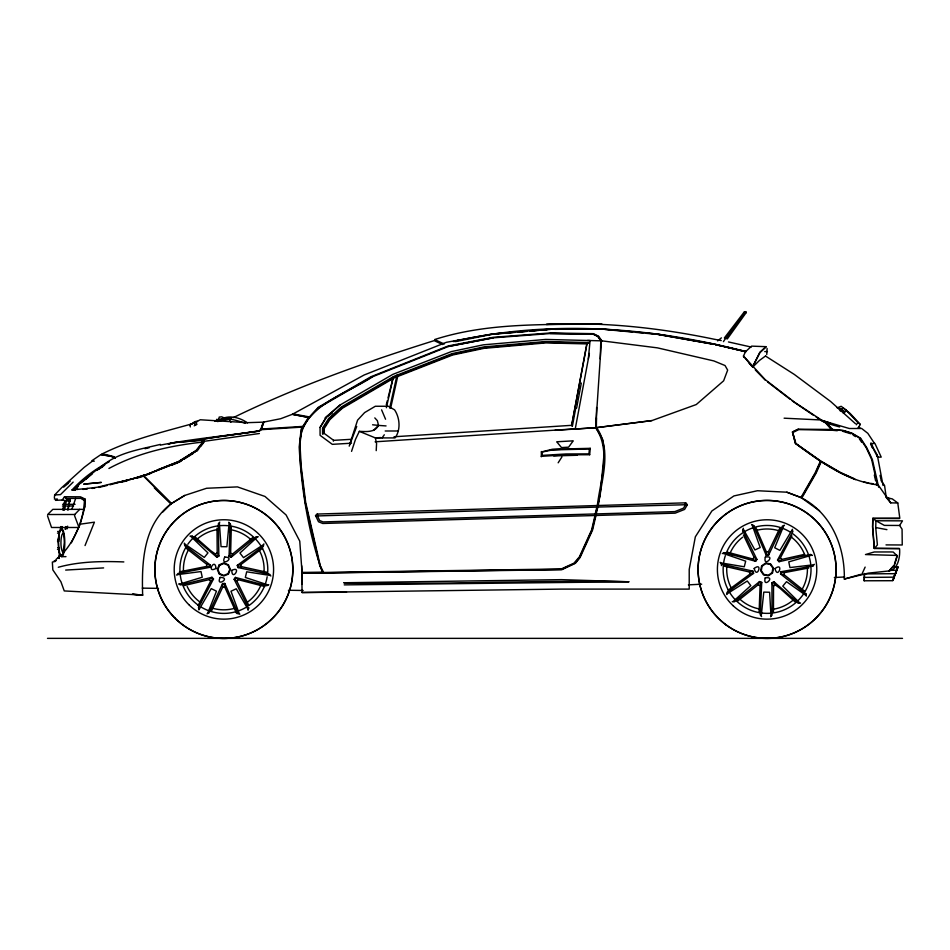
<?xml version="1.0" encoding="UTF-8"?>
<svg xmlns="http://www.w3.org/2000/svg" width="950" height="950" viewBox="0 0 950 950"><rect width="100%" height="100%" fill="white"/><g stroke="black" fill="none" stroke-linecap="round" stroke-linejoin="round"><path stroke-width="1.43" d="M184.763 545.822L184.324 543.139M732.26 601.683L734.421 601.801L759.644 581.543L761.722 582.374L760.261 614.828L761.591 616.597M596.351 428.177L596.493 417.834M189.988 536.144L192.209 536.168L216.909 557.27L218.844 556.142L218.357 523.783L219.771 522.156M541.405 451.963L552.259 449.267L590.259 448.329L589.677 454.729L566.129 454.824L541.322 456.332L542.129 455.394L542.189 452.046L541.405 451.523L541.322 456.772M806.289 596.184L805.885 593.501M596.624 407.491L596.125 427.69L651.89 420.589L696.267 404.546L723.627 380.819L727.653 370.108L725.04 365.536L713.889 360.941L657.459 347.866L601.409 340.789L595.626 427.69L575.213 429.044L589.38 353.424M800.553 603.119L798.332 603.06L773.87 581.685L771.922 582.789L772.041 615.137L770.604 616.764M886.73 497.681L892.311 498.904L897.786 502.989L899.793 518.166L872.896 518.344L872.67 526.787L874.368 548.506L899.591 548.768C900.196 556.747 898.178 569.537 888.951 570.986L894.128 565.131M600.258 358.91L600.78 340.777L598.12 336.466L593.251 334.115L550.359 333.521L492.682 337.879L448.566 346.418L371.581 377.126L318.713 407.704L309.071 417.525L301.684 429.4L299.678 446.619L300.711 466.331L305.188 502.301L319.794 565.737L323.261 572.814L561.355 569.418L574.798 563.279L579.524 557.591L592.111 529.839L595.46 515.577M239.899 614.151L236.562 613.367L224.746 586.993L224.806 583.442L222.573 583.609L208.976 612.976L206.993 613.831M874.368 548.506L877.396 544.908L875.71 527.535L875.936 520.766L872.896 518.344M263.269 546.559L263.863 543.851M892.584 580.711L864.203 580.783L864.476 573.895L895.636 573.681L897.94 566.972L897.489 567.934M864.488 573.491L864.203 580.783M59.078 558.457L59.411 551.202M59.233 558.446L59.363 555.536M784.439 525.231L782.444 526.062L768.514 555.263L766.282 555.418L766.377 551.867L755.891 527.844M211.553 610.838L222.656 587.231L222.573 583.609M230.138 532.416L230.529 524.352L228.784 522.215M231.313 527.048L230.636 553.256L229.045 556.427L231.135 557.246L256.132 536.691L258.281 536.774M726.774 594.546L727.391 591.85M230.138 523.961L229.045 556.427M376.212 450.644L376.58 443.603L375.357 437.914L359.326 431.348L355.478 439.423L351.559 451.357M218.844 556.142L217.206 552.924L217.004 528.176M768.514 555.263L768.479 551.653L779.843 528.176M759.121 611.729L760.095 585.533L761.722 582.374M771.922 582.789L773.526 586.019L773.466 612.109M64.659 496.731L80.465 496.814L85.001 499.023C83.647 518.225 76.059 538.306 63.496 552.674M198.906 609.876L211.256 588.62L216.469 591.197L207.682 613.261M79.705 509.354L74.718 514.496L74.599 515.803L79.028 527.487L51.526 527.487L47.5 515.826M783.738 525.801L774.713 547.758L779.891 550.394L792.49 529.281M229.116 523.082L226.872 546.725L221.053 546.654L219.391 522.975M589.677 454.729L588.941 453.863L589.392 449.006L590.259 448.329M588.311 359.136L590.081 340.516L587.575 340.456M54.364 497.824L54.649 494.974L61.703 487.647L84.17 467.376L92.827 460.798L91.913 460.691L100.878 454.622L110.461 456.202L113.632 457.057L114.404 458.292M761.271 615.719L763.788 592.111L769.607 592.242L770.996 615.944M179.526 571.841L206.542 566.426L206.779 564.336L186.236 548.269M60.408 529.447L60.741 526.668M60.562 529.34L60.895 526.561M61.584 529.447L61.916 526.668M61.75 529.34L62.083 526.561M65.301 529.447L65.645 526.668M65.467 529.34L65.799 526.561M804.436 591.043L784.082 574.726L784.344 572.636L808.771 567.981M218.643 421.004L219.177 417.098L221.742 416.836L224.616 418.107M176.688 575.154L178.101 573.432L209.986 567.281L210.318 565.06L184.727 545.276M209.986 567.281L209.178 567.126L209.523 564.834L206.779 564.336M784.082 574.726L781.351 574.192L781.707 571.912L780.9 571.758L780.544 573.966L805.921 594.047M375.357 437.914L395.058 437.914C400.876 429.934 399.926 417.905 394.582 409.854L388.301 406.256L375.321 406.256L364.622 412.585L357.592 420.137L349.731 444.327M394.036 436.774L571.686 425.327L586.815 343.912M575.795 407.954L572.446 425.909L571.52 425.351L572.244 426.111M571.686 425.327L586.957 343.912L588.905 342.558L545.787 341.513L483.728 346.928L452.105 353.637L393.965 376.331L341.383 406.968L328.629 418.522L322.537 428.117L322.561 434.197M576.614 408.096L581.305 383.064M63.104 509.829L64.695 501.469M68.008 509.829L70.134 498.679M64.291 509.829L65.882 501.469M62.961 509.984L64.6 501.647M64.149 509.984L66.049 500.258M67.866 509.984L70.039 498.869M595.816 515.482L597.859 507.062L687.373 504.688L684.617 509.414L675.165 513.166L336.454 523.082L322.774 523.486L318.511 521.764L315.543 515.565L317.193 514.057L685.686 502.835L687.373 504.688M389.654 408.096L397.017 375.084M390.652 408.096L398.003 375.084M386.377 407.728L393.324 376.984L388.039 397.872M315.543 515.565L317.466 515.945L319.663 520.541L323.059 521.918L595.234 513.95L597.206 505.531M596.279 514.211L592.61 529.934L580.07 557.567L575.462 563.243L561.913 569.679L302.064 573.313M598.286 505.637C601.231 480.391 612.382 450.537 596.612 427.642L554.919 430.35M594.973 515.648L591.612 529.946L579.393 556.866L573.907 563.219L561.248 568.967L302.064 572.791L299.761 541.144L286.092 514.959L264.991 496.458L237.453 486.899L206.589 488.264L184.668 495.461L170.917 503.868C142.928 525.409 141.692 562.792 142.643 595.092L64.256 590.936L60.919 581.78L52.82 569.846L52.345 562.079L55.254 561.438L56.228 559.265L61.429 554.562M597.312 505.637C600.293 480.427 611.444 450.585 595.626 427.726M876.304 483.704L876.126 484.452L877.871 485.343M66.963 528.96L67.64 526.158M386.27 404.831L387.327 400.651M721.406 565.582L721.668 564.549L720.136 562.317M893.451 566.806L897.75 566.841L893.047 579.737M893.273 579.263L893.059 580.07L894.425 576.852M84.134 509.711L80.061 524.566L71.357 542.866M595.306 515.506L600.151 495.603L604.366 450.728L602.621 439.399L596.137 427.999M260.906 429.97L263.791 422.049L280.63 418.736L292.363 414.307L309.071 417.525L318.238 407.324L371.058 376.699L448.305 345.919L493.169 337.309L550.359 332.951L593.37 333.664L598.524 336.205L601.872 340.848L545.656 339.435L483.289 344.838L451.309 351.607L392.813 374.383L339.863 405.139L326.468 416.634L320.055 427.464L320.091 435.326L332.31 444.339L351.488 443.199M897.239 556.094L894.425 565.214L888.951 570.986M894.544 563.789L897.18 555.429L865.474 554.551L874.273 551.974L891.112 551.95L893.226 552.033L897.049 555.774M195.296 422.346L200.272 419.769L246.953 422.679L263.138 422.156L260.941 429.115L259.029 430.837C226.195 435.967 192.933 438.662 160.396 445.122M261.333 429.293L263.791 422.049M767.113 348.472L766.757 354.492M349.208 446.132L356.725 426.514M333.367 441.192L333.652 440.349L351.322 439.304M71.832 509.39L75.691 498.394M896.052 571.591L892.881 580.569L897.75 567.494L896.396 570.701M893.677 577.327L894.936 573.871M292.363 414.307L364.111 375.012L446.417 342.297L492.361 333.961L550.477 329.116L601.944 328.914L657.59 334.067L714.02 344.078L745.501 351.749L751.604 346.133L765.914 346.667L759.81 352.284L752.554 366.985L743.458 356.048L745.501 351.749M248.033 610.292L248.805 607.703M895.197 573.859L896.004 571.758M85.037 545.561L94.418 522.168L79.788 524.246M742.568 530.884L743.363 528.295M178.636 583.941L180.547 584.962L211.981 577.291L213.513 578.93L210.698 581.091L198.075 605.589M685.009 504.414L685.686 502.835M812.44 555.453L810.552 554.408L779.036 561.711L777.528 560.061L780.366 557.923L791.944 535.919M231.135 557.246L232.631 553.957L252.866 537.498M737.687 601.029L758.112 584.808L759.644 581.543M831.369 430.006L831.856 429.471L798.273 429.198L792.49 431.965L795.934 443.543L820.242 460.655L820.634 461.736L815.563 473.076L801.396 497.705L786.814 492.195L757.459 490.734L733.934 495.936L711.883 510.969L695.341 536.809L689.213 569.442L689.213 589.107L561.355 589.107L302.064 592.515L301.72 565.796M820.242 460.655L820.396 461.629L821.263 461.629L816.062 473.195L801.824 497.99C831.452 513.404 844.989 546.986 844.312 579.049L868.359 573.135L889.307 570.914M861.769 574.501L865.141 567.091M897.299 567.815L897.75 566.841M213.513 578.93L198.443 607.703L198.977 608.938M752.554 366.985L760.012 352.581L766.127 346.952M777.528 560.061L792.929 531.454L792.407 530.219M308.382 417.501L301.15 429.186L299.191 447.094C301.423 489.369 308.299 532.606 322.501 572.375L323.261 572.814M812.571 566.414L814.293 564.264M685.437 504.889L683.537 508.155L674.844 511.611L595.234 513.95M786.814 492.195L800.992 497.539L815.195 472.803L820.444 461.106L795.411 443.424L792.49 431.965M899.614 525.469L902.5 520.849L875.936 520.766L884.355 525.398L899.614 525.469L902.072 529.221L902.239 544.979L886.006 544.896M248.532 604.865L237.001 581.459L238.118 579.678L264.812 586.53M320.055 427.464L326.681 417.038L339.863 405.139M333.652 440.349L324.223 433.426L323.38 433.817L323.38 428.331L329.294 419.033L341.917 407.609L394.369 377.008L452.378 354.35L483.883 347.676L545.834 342.249L587.896 343.259M324.223 433.426L324.211 428.545L329.947 419.532L342.416 408.215L394.749 377.637L452.639 355.003L484.025 348.341L545.87 342.914L586.957 343.912M558.161 462.804L561.937 456.879M168.756 443.971L174.467 442.652L201.982 439.981L202.718 439.161L219.735 436.418L259.291 431.157L261.214 429.685L302.195 427.096M727.593 552.247L752.922 559.016L754.062 557.258L743.411 534.933M723.437 341.632L725.111 339.067M837.14 407.847L841.166 406.291L846.177 410.151L843.386 413.321L844.871 412.11L839.871 408.251M858.016 427.963L860.332 424.472L850.084 413.392L843.659 408.31L839.384 409.676M856.33 424.793L857.874 422.465L845.702 409.83M248.603 608.214L234.127 579.274L235.386 577.422L266.796 585.711L268.803 584.784M237.001 581.459L234.745 579.821L236.039 577.909L235.386 577.422M184.668 495.461L171.178 503.654L143.248 475.843L179.075 461.474L197.339 450.039M722.297 553.577L724.316 552.663L755.642 561.308L756.913 559.467L742.769 530.373M755.642 561.308L754.977 560.809L756.295 558.921L754.062 557.258M382.066 437.914L384.311 434.779M746.011 312.835L727.332 338.912L724.375 337.939L744.076 312.194L745.774 311.636L746.011 312.835L744.076 312.194M55.468 500.365L62.213 500.009L64.41 496.957L69.932 500.852M878.667 487.243L872.361 459.61L866.863 447.854L860.664 438.271L851.829 433.093L843.469 430.516L832.485 429.459L831.939 430.219L837.283 430.73M572.719 441.536L568.587 447.165L561.521 447.581L557.258 442.427M725.859 338.438L745.774 311.636M195.581 451.321L179.039 461.688L143.248 475.843M200.854 439.945L203.039 442.427L196.282 450.989L178.481 462.187L158.888 469.882M197.078 450.989L198.764 448.851M200.462 446.714L203.846 442.427L201.982 439.981M259.362 433.509L204.286 441.299L196.769 450.585L191.722 453.506M374.799 417.905L377.376 420.707L378.504 425.41C374.894 432.725 366.094 431.585 359.326 431.348M77.995 489.381L74.183 489.381L80.204 483.027L74.183 489.381L74.812 489.915M78.173 486.305L75.347 489.582L72.01 489.974C82.555 478.468 95.249 468.908 109.167 461.831M74.551 489.582L80.489 482.766L96.093 470.274L104.631 465.191M453.197 341.572C549.444 319.378 650.857 326.966 745.952 351.583L735.906 349.446M77.995 486.21L74.979 489.381L75.62 489.915M373.492 430.469L378.504 425.41L386.056 425.921M162.806 512.014L171.178 503.654M752.875 366.938L759.489 360.418L765.581 355.953M68.388 483.265L63.65 487.124M73.15 482.101L60.491 494.617L54.649 494.974M70.181 481.341L67.521 483.324M317.466 515.945L597.859 507.062M257.414 536.987L239.934 553.054L243.509 557.65L263.376 544.671M57.974 557.971L61.239 555.014M717.606 340.896L721.418 337.856M733.139 601.492L750.809 585.628L747.282 580.996L727.261 593.738M270.857 576.009L269.586 574.263L237.939 567.542L237.274 565.404L240.742 564.668L262.746 548.067M183.837 585.639L209.214 579.607L211.981 577.291M721.394 564.074L752.97 571.164L753.599 573.313L750.132 574.002L727.938 590.354M779.036 561.711L781.826 559.431L804.662 554.325M575.249 428.842L375.108 441.809M98.646 469.086C115.033 452.853 138.961 449.706 160.408 444.386M80.999 483.027L92.126 474.05M237.274 565.404L263.34 546.013M85.749 479.192L87.982 477.411M753.599 573.313L727.32 592.396M218.025 420.909L229.449 419.366L231.467 417.929L220.056 419.461L214.7 421.254M194.204 425.826L196.674 424.401L196.187 421.349L189.846 424.757L190.321 426.942M193.491 423.225L197.564 421.349M325.102 417.846L332.168 413.202M179.277 462.187L181.652 460.691M184.015 459.194L193.515 453.233M195.356 537.178L210.639 550.632L215.424 554.04L217.206 552.924M773.526 586.019L775.331 584.915L780.069 588.383L795.197 602.015M96.579 470.452L102.671 466.782M724.316 552.663L732.533 554.634M216.909 557.27L216.529 556.534L218.524 555.382M372.685 376.663C346.572 394.274 297.362 407.027 300.129 447.034L301.174 466.213L305.662 502.312L320.304 565.784L323.546 572.375M189.988 424.911L196.187 421.349M772.243 583.549L774.25 582.409L773.87 581.685M216.256 420.149L218.559 419.199M798.273 429.198L792.526 432.048L795.423 443.389C819.85 461.415 846.343 480.866 877.325 484.832L871.637 459.432L866.352 448.008L860.071 438.282L851.307 433.152L843.018 430.599L831.096 429.507M793.084 432.404L798.724 429.614L830.918 430.172L831.416 429.412L825.348 422.608L794.699 402.337L765.154 379.596L743.458 356.048L743.886 357.188M233.225 417.668C297.801 386.139 365.691 362.093 434.174 340.634L442.593 344.517M108.918 468.469C137.976 452.806 170.145 445.669 202.73 442.082L203.039 442.427M751.177 347.047L728.46 341.952M215.329 421.111L217.55 420.197M157.379 469.882L178.232 461.688L195.973 450.585L202.73 442.082L201.186 439.981M145.314 475.214L157.581 470.392M171.439 465.262L177.971 462.697M147.476 474.679L151.561 473.064M883.049 485.497L877.325 455.157L873.014 447.593L872.124 447.545L870.616 443.412L871.34 443.139M143.747 475.238L129.996 479.608M131.338 479.311L144.554 475.238M143.949 475.748L109.915 484.809M454.421 341.513L458.28 340.171M455.418 341.62L492.361 334.281M840.216 410.97L842.353 410.281L844.491 411.718M137.014 478.147L143.925 476.033M179.514 584.131L202.243 577.244L201.008 571.556L177.472 574.631M811.573 555.251L788.773 561.878L789.937 567.577L813.509 564.775M844.312 579.049L860.7 574.37M192.814 423.629C161.868 432.286 130.292 439.731 101.448 454.29L106.281 454.611L114.273 456.784L115.188 458.209M237.939 567.542L241.442 566.651L266.926 572.221M58.294 567.269C79.444 561.391 102.006 561.117 123.832 561.925M724.031 566.141L749.455 572.007L752.97 571.164M117.847 482.232L97.221 487.267L86.818 488.502M98.764 487.457L107.136 485.474M168.174 443.947L173.874 442.605L202.291 440.254M145.006 448.697L149.197 447.723M116.945 482.624L130.542 479.311M121.469 481.579L127.11 480.284M121.624 482.113L127.264 480.807M780.9 571.758L812.867 565.962M542.189 452.046L552.437 449.932L589.392 449.006M448.459 346.489L493.24 337.879M142.785 475.701L143.747 475.522M196.674 424.401L194.881 424.745L194.394 421.693M820.741 420.327L825.883 422.964L839.646 426.966M202.718 439.161L259.445 430.968M596.612 427.642L651.89 420.589M92.162 488.407L94.763 488.098M192.209 536.168L198.811 541.441M222.656 587.231L224.746 586.993M798.332 603.06L791.789 597.716M766.377 551.867L768.479 551.653M77.199 489.381L87.602 488.502M82.84 489.404L86.961 489.024M496.719 333.913L505.436 333.189M508.345 332.939L515.612 332.334M519.971 331.978L527.226 331.372M530.136 331.122L538.852 330.398M541.761 330.161L550.477 329.424M494.297 333.937L501.647 333.331M506.065 332.963L513.416 332.358M517.833 331.989L525.184 331.384M529.589 331.027L536.952 330.422M539.885 330.173L547.236 329.567M222.537 584.44L224.841 584.262M542.129 455.394L566.129 453.957L588.941 453.863M103.621 567.91L65.669 570.071M766.258 554.598L768.562 554.444M261.63 429.02L302.706 426.407M376.354 437.819L380.772 437.558M556.736 441.786L573.242 440.836M553.719 455.929L577.173 455.264M881.291 480.7L880.056 475.368M688.394 584.856L701.67 584.191M834.337 577.505L844.657 576.982M552.259 449.718L560.583 449.326M201.412 439.886L202.053 439.874M574.418 448.875L577.173 448.804M554.776 329.365L583.395 328.949M346.536 592.183L302.064 592.515M572.411 324.128L546.345 324.413C602.633 321.658 658.908 327.714 714.02 339.197L721.24 340.575M864.334 577.41L894.081 577.173M628.817 581.78C533.793 579.797 438.781 585.153 343.758 582.754L561.414 579.643L628.817 581.78L344.221 584.879M601.944 324.021C546.179 324.876 488.336 322.252 434.649 339.542L444.232 344.031M57.641 531.454L59.173 531.454M57.641 539.41L59.173 539.398M892.288 570.237L896.871 570.297M75.074 504.308L62.617 504.343M73.589 505.994L62.462 506.017M764.726 351.583L767.446 351.583M385.189 430.991L398.169 430.991M870.616 443.412L877.634 457.188L881.22 457.116L874.938 443.46L871.554 443.591L873.014 447.593M101.294 454.694L109.713 455.964M93.599 461.13L94.347 461.13M72.01 489.974L75.109 489.974M54.34 499.059L57.416 499.059M897.786 502.989L890.732 502.871L886.231 497.503M84.253 509.354L52.844 509.354L47.666 514.52L74.718 514.496M899.472 518.569L872.789 518.462L872.551 526.811L874.214 548.269L899.211 548.376M57.487 533.128L59.007 533.128M57.487 541.084L59.007 541.084M57.641 547.734L59.173 547.734M57.487 549.409L59.007 549.409M61.667 556.641L65.978 556.641M54.269 560.654L56.121 560.654M302.041 572.375L322.501 572.375M47.5 638.364L902.5 638.364M582.576 328.843L601.944 329.116M550.109 333.474L593.049 334.103L598.013 336.549L601.872 340.848M142.286 588.133L158.519 588.371M288.396 590.259L303.157 590.472M784.118 418.19L821.239 419.983M821.501 420.161L826.643 422.833L832.485 429.459M604.877 329.496L632.7 332.072M635.621 332.346L642.948 333.034M645.881 333.296L653.196 333.984M372.578 424.781L378.504 425.41M308.916 416.824L293.123 413.939M870.533 483.36L873.394 483.776M270.156 575.451L246.691 571.805L245.326 577.457L267.876 584.903M85.001 499.023L81.213 498.394L84.289 500.508L84.514 508.369M309.071 417.525L292.921 414.473M720.848 562.875L744.266 566.794L745.691 561.165L723.235 553.446M657.59 334.281L676.4 337.618M679.297 338.129L682.183 338.651M685.081 339.162L714.02 344.292M657.59 334.388L714.02 344.387M62.213 500.009L69.778 501.398M875.71 527.535L886.932 529.649M722.273 346.144L715.386 344.601L734.54 349.077M725.028 346.762L734.671 348.935M863.657 481.84L869.107 483.158M323.38 428.331L324.211 428.545M206.542 566.426L209.178 567.126M736.084 349.315L745.952 351.583M110.913 456.285L113.038 456.855M751.545 524.531L754.039 525.73M781.707 571.912L784.344 572.636M209.523 564.834L210.318 565.06M780.544 573.966L781.351 574.192M842.626 431.241L850.749 433.746M820.883 420.185L849.3 428.509L860.819 428.509L858.658 426.586M822.783 420.601L830.454 423.189M245.527 423.367C237.239 420.589 227.822 417.133 219.189 420.233C227.917 414.39 239.483 417.169 247.523 422.916M230.636 553.256L232.631 553.957M758.112 584.808L760.095 585.533M229.377 555.679L231.527 556.51M759.252 582.267L761.389 583.122M800.992 497.539L801.824 497.99M855.416 479.619L840.845 473.005L821.263 461.629M854.24 478.717L840.085 472.293L821.085 461.189M69.837 500.84L66.096 498.394L81.759 498.394L83.814 499.807M886.219 496.921L889.711 498.904M853.207 435.183L855.653 436.632M765.605 356.108L794.271 374.407L830.585 401.458L855.416 423.676M813.711 415.423L792.252 400.9M816.097 417.003L819.684 419.389M184.727 543.946L204.286 557.413L207.967 552.912L190.879 536.429M805.897 595.365L786.505 581.673L782.776 586.138L799.663 602.822M801.408 497.741L819.553 510.851M767.659 381.983L789.913 399.095M861.531 428.391L867.825 433.319L874.285 443.092M857.874 422.465L860.332 424.472M64.41 496.957L66.239 498.453M236.039 577.909L238.118 579.678M752.922 559.016L754.977 560.809M234.127 579.274L234.745 579.821M756.295 558.921L756.913 559.467M171.439 503.452L143.521 475.439M170.917 503.868L154.292 487.861M209.214 579.607L210.698 581.091M755.309 369.954L765.32 380.178M780.366 557.923L781.826 559.431M211.316 577.778L212.883 579.452M825.883 422.964L831.856 429.471M778.157 559.538L779.712 561.236M748.576 362.378L751.414 365.702M881.351 480.973L884.557 485.462L886.207 497.111M202.694 439.126L204.286 441.299M890.732 502.871L878.56 485.497L876.28 484.286M859.346 438.781L861.662 442.272M598.013 336.549L600.78 340.777M381.603 409.854L385.558 419.223M114.095 457.128L114.843 458.363M248.021 609.401L236.253 588.786L230.981 591.244L239.21 613.51M743.363 529.197L754.906 549.943L760.19 547.544L752.222 525.184M224.806 583.442L237.916 613.166M766.282 555.418L753.516 525.54M229.449 419.366L230.85 422.322M216.766 419.282L217.871 421.681M215.424 554.04L216.529 556.534M876.613 454.658L877.705 457.176M774.25 582.409L775.331 584.915M317.193 514.057L317.834 515.601M240.742 564.668L241.442 566.651M749.455 572.007L750.132 574.002M238.058 565.191L238.747 567.388M752.151 571.294L752.816 573.515M874.321 475.083L875.639 480.831M84.835 500.508L85.025 507.051M302.064 572.826L302.064 584.238M64.315 550.893A9.441 2.256 -90 0 1 60.931 542.747A9.429 2.256 90 0 1 63.187 533.342A9.405 2.244 -90 0 1 64.315 534.601M810.944 566.651A43.949 43.949 0 0 1 804.021 593.216M803.261 594.367A43.949 43.949 0 0 1 730.063 593.097M727.985 589.499A43.949 43.949 0 0 1 723.342 565.155M723.698 562.376A43.949 43.949 0 0 1 725.337 555.667M726.299 553.031A43.949 43.949 0 0 1 752.78 527.856M754.086 527.428A43.949 43.949 0 0 1 790.293 532.095M792.633 533.663A43.949 43.949 0 0 1 808.391 554.408M809.258 557.092A43.949 43.949 0 0 1 810.682 563.908M807.357 567.067A40.363 40.363 0 0 1 801.717 590.021M793.618 599.723A40.363 40.363 0 0 1 773.526 609.176M759.513 608.986A40.363 40.363 0 0 1 739.634 598.951M731.168 587.789A40.363 40.363 0 0 1 726.845 565.951M729.861 553.696A40.363 40.363 0 0 1 742.663 537.189M756.461 530.397A40.363 40.363 0 0 1 780.092 531.145M791.255 537.035A40.363 40.363 0 0 1 804.686 554.729M267.176 576.769A43.949 43.949 0 0 1 249.042 605.459M245.527 607.668A43.949 43.949 0 0 1 239.174 610.636M235.208 611.907A43.949 43.949 0 0 1 201.59 607.347M199.215 605.851A43.949 43.949 0 0 1 182.922 585.485M181.984 582.849A43.949 43.949 0 0 1 180.203 574.643M180.061 573.278A43.949 43.949 0 0 1 186.331 546.559M187.839 544.243A43.949 43.949 0 0 1 217.906 525.908M220.709 525.623A43.949 43.949 0 0 1 227.667 525.671M230.411 526.003A43.949 43.949 0 0 1 254.909 538.377M255.871 539.362A43.949 43.949 0 0 1 267.556 573.978M260.918 585.212A40.363 40.363 0 0 1 246.917 602.514M234.211 608.439A40.363 40.363 0 0 1 211.957 608.047M200.616 602.514A40.363 40.363 0 0 1 187.186 586.506M183.469 571.591A40.363 40.363 0 0 1 188.48 549.86M196.258 539.921A40.363 40.363 0 0 1 217.431 529.589M230.054 529.589A40.363 40.363 0 0 1 251.299 539.944M259.077 549.908A40.363 40.363 0 0 1 263.969 572.969M58.556 541.322A13.894 3.135 -90 0 1 63.413 531.216A13.894 3.135 -90 0 1 63.139 555.014A13.894 3.135 -90 0 1 58.532 542.747M59.233 533.401A13.252 2.981 -90 0 0 58.971 550.834A13.252 2.981 -90 0 0 62.819 554.242L64.303 542.747A13.264 2.993 89.9 0 0 61.322 529.494A13.252 2.981 -90 0 0 59.85 531.288M58.342 542.747A13.264 2.993 89.9 0 1 61.322 529.494M773.466 568.029L772.576 572.957L768.455 575.807L763.539 574.916L760.689 570.796L761.579 565.867L765.7 563.029L770.628 563.92L773.466 568.029M762.09 566.2L761.283 570.665L763.859 574.406L768.336 575.213L772.065 572.624L772.884 568.159L770.296 564.431L765.831 563.611L762.09 566.2M754.193 568.456C756.841 579.916 763.444 561.296 754.193 568.456M765.32 557.128C762.636 568.492 776.851 554.788 765.32 557.128M765.178 577.956C762.494 589.332 776.696 575.629 765.178 577.956M775.034 568.599C777.658 580.058 784.284 561.462 775.034 568.599M219.213 564.822L217.301 569.454L219.213 574.073L223.844 575.985L228.463 574.073L230.387 569.454L228.463 564.822L223.844 562.911L219.213 564.822M219.64 565.262L217.906 569.454L219.64 573.646L223.844 575.391L228.036 573.646L229.781 569.454L228.036 565.262L223.844 563.516L219.64 565.262M215.994 568.409C205.734 574.168 215.068 556.759 215.994 568.409M224.723 557.068C219.688 567.625 236.479 557.211 224.723 557.068M220.186 577.398C215.151 587.955 231.942 577.553 220.186 577.398M231.788 570.332C231.942 582.089 242.345 565.298 231.788 570.332M101.234 482.422L83.909 484.108L101.234 482.422M142.643 595.08L132.406 594.201L142.643 595.092M725.622 624.589A68.982 68.982 0 0 0 835.561 577.826A68.982 68.982 0 0 0 740.097 505.994A68.982 68.982 0 0 0 725.622 624.589M725.598 624.482A68.982 68.982 0 0 0 835.537 577.719A68.982 68.982 0 0 0 740.062 505.887A68.982 68.982 0 0 0 725.598 624.482M733.329 605.922A49.685 49.685 0 0 0 815.539 580.474A49.685 49.685 0 0 0 752.4 522.001A49.685 49.685 0 0 0 733.329 605.922M175.121 618.224A68.982 68.982 0 0 0 290.534 587.302A68.982 68.982 0 0 0 206.043 502.823A68.982 68.982 0 0 0 175.121 618.224M175.014 618.224A68.982 68.982 0 0 0 290.415 587.302A68.982 68.982 0 0 0 205.936 502.823A68.982 68.982 0 0 0 175.014 618.224M188.753 604.58A49.685 49.685 0 0 0 271.89 582.314A49.685 49.685 0 0 0 211.031 521.455A49.685 49.685 0 0 0 188.753 604.58"/></g></svg>
